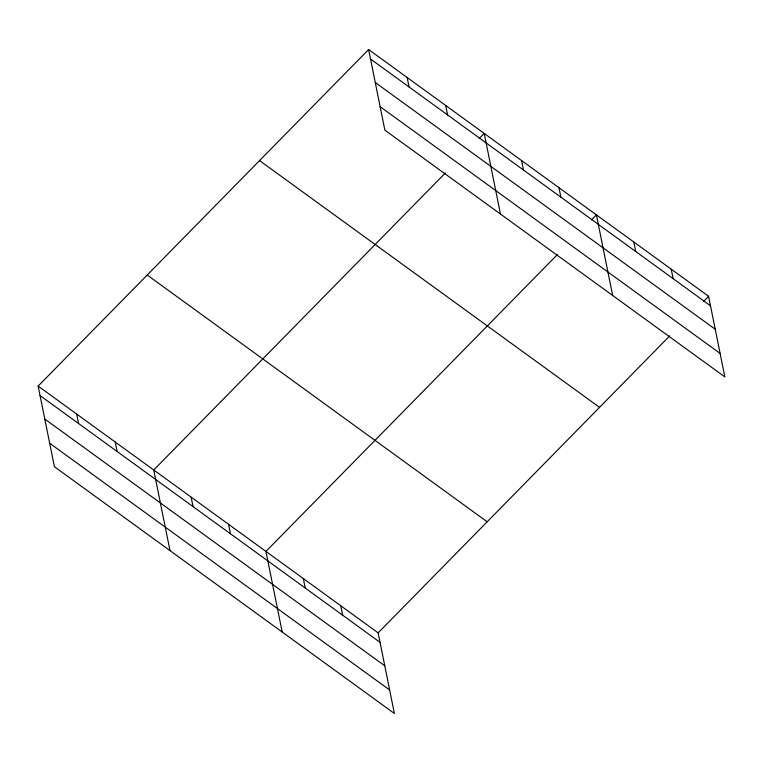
<?xml version="1.0" encoding="UTF-8"?>
<svg xmlns="http://www.w3.org/2000/svg" width="763" height="763" viewBox="0 0 763 763"><rect width="100%" height="100%" fill="white"/><g stroke="black" fill="none" stroke-linecap="round" stroke-linejoin="round"><path stroke-width="1.14" d="M38.15 386.088L378.133 632.861L394.385 713.481L54.402 466.698L38.15 386.088L368.615 49.519L708.598 296.302L724.85 376.912L384.867 130.139L368.615 49.519M445.382 172.972L153.744 469.989L169.996 550.609M479.25 138.475L484.209 133.43L500.461 214.041M557.572 254.403L265.934 551.43L282.196 632.041M591.449 219.906L596.399 214.861L612.66 295.481M378.133 632.861L669.761 335.844M703.639 301.347L708.598 296.302M370.532 59.009L710.506 305.782M375.262 82.48L715.236 329.254M380.136 106.667L720.119 353.441M259.563 160.592L599.546 407.366M147.202 275.023L487.185 521.797M40.067 395.568L380.041 642.351M44.798 419.049L384.771 665.822M49.671 443.227L389.655 690M671.202 269.148L673.109 278.638M633.795 242.005L635.713 251.494M559.002 187.717L560.919 197.197M521.606 160.573L523.523 170.054M445.678 105.456L447.585 114.946M407.146 77.492L409.054 86.972M340.737 605.717L342.644 615.197M303.331 578.573L305.248 588.054M228.538 524.276L230.455 533.766M191.141 497.133L193.058 506.622M115.213 442.025L117.12 451.505M76.681 414.051L78.589 423.541"/></g></svg>
